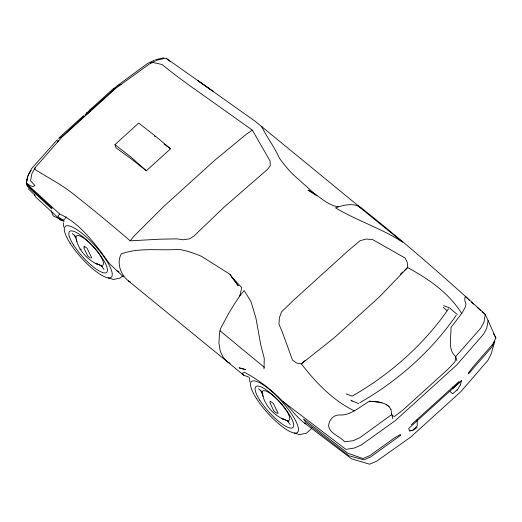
<?xml version="1.0" encoding="UTF-8"?>
<svg xmlns="http://www.w3.org/2000/svg" width="522" height="522" viewBox="0 0 522 522"><rect width="100%" height="100%" fill="white"/><g stroke="black" fill="none" stroke-linecap="round" stroke-linejoin="round"><path stroke-width="0.78" d="M417.274 419.31L417.195 426.011L412.308 430.474M452.887 387.05L452.868 388.427L417.261 420.686M391.676 413.783L392.812 418.683M35.118 167.732L34.902 169.428C47.593 177.395 61.172 184.299 73.008 193.74A1355.034 607.471 59.1 0 1 130.18 240.812L160.104 239.187L177.03 238.854L183.078 239.787L189.721 238.815L193.995 235.977L224.343 206.927L267.564 169.324L270.252 165.859L270.07 160.985L252.348 130.141A1355.034 88.068 37.8 0 0 191.163 86.698L173.448 73.615L162.114 64.532L152.985 62.444L150.512 63.195L116.047 88.101L61.792 137.247L35.118 167.732L31.927 173.65L30.524 180.788L34.896 185.467L33.212 186.576L30.002 185.597L26.322 182.954L27.796 176.097L31.039 170.394L30.309 171.699M482.308 311.895L485.206 314.492L483.985 322.198L480.749 328.194L455.693 356.578L455.132 361.589L447.622 369.537L402.684 410.246L394.625 416.399L392.962 415.969L391.604 414.644L359.919 437.664L353.133 440.744L344.67 441.808C340.011 436.177 329.31 433.665 328.56 425.404C329.304 419.871 333.206 415.225 338.843 414.931C350.588 416.119 359.899 406.429 369.576 401.216C376.897 401.809 387.115 401.907 390.952 409.496M485.206 314.492L488.116 320.567L486.791 328.051L483.6 334.145L456.743 364.956L395.324 420.595L361.159 445.077L354.347 448.039L345.929 449.377L282.552 401.222C271.486 389.569 258.494 379.866 244.387 372.238L242.254 373.328L243.728 375.22L248.961 377.191M26.537 182.876L26.824 181.467M27.111 180.057L27.398 178.641M263.995 368.865L264.276 358.477L260.83 345.192L255.904 317.983L251.01 301.599L244.192 290.584L239.715 296.059L234.078 304.574L228.995 312.867L220.486 328.651L219.384 333.904L218.946 343.267L220.277 351.254L223.351 357.668L228.081 362.346L243.728 375.22M460.469 384.786L461.422 380.655L452.868 388.394L461.422 380.688M239.715 296.059L241.79 287.674L231.324 276.523L230.026 274.337L201.675 256.446A150.512 113.144 79.4 0 0 178.759 249.333C159.836 250.952 140.007 247.167 121.815 253.718L121.332 253.796C116.23 262.84 120.712 274.82 128.432 280.934L228.081 362.346M88.831 111.538L89.36 110.377L113.581 88.427M488.116 320.567L495.9 338.06L492.722 344.233L473.395 366.411L468.606 372.669L468.482 373.804L491.744 347.234L494.856 341.251L491.045 354.164L487.842 360.421L460.959 391.552L410.749 437.038L376.46 461.324L369.596 464.188L351.554 458.812L304.58 423.12C296.052 416.974 290.676 407.793 282.552 401.222M28.475 174.27L31.79 168.378L57.146 139.935L57.883 140.072L58.223 140.894L57.596 141.938M28.469 174.961L27.738 176.266L26.185 183.313L59.73 214.046C77.269 222.02 89.869 237.497 101.366 252.426L109.463 263.656L123.531 276.934M456.9 360.617L455.693 356.578C447.361 349.629 451.439 336.86 450.956 327.49L461.702 313.487L465.109 307.595L465.983 304.052L464.841 300.776L464.913 297.338L465.983 296.809L469.33 300.287M64.565 219.312L66.079 216.76M312.032 427.511L311.282 428.79L306.407 433.201L299.674 434.63L294.349 433.045M457.142 390.267L460.469 384.76M448.535 308.835C423.655 344.814 390.006 374.463 352.128 396.172L346.203 393.921M456.176 315.392C431.296 351.378 397.647 381.027 359.769 402.736M130.18 240.812L134.513 235.585L163.673 206.529L214.496 160.482L246.573 134.063L252.348 130.141M87.076 112.791L85.014 114.918L88.72 112.641L90.169 111.023L90.417 110.031L86.241 113.202M59.625 214.137L57.909 216.141L60.089 218.464L64.33 220.147M58.895 137.971L83.115 116.028L84.12 115.734L83.82 116.478L61.309 137.188L58.758 138.343M114.964 144.607L138.721 123.081L154.46 135.361L170.57 148.803L146.33 170.766L131.368 158.988L116.034 147.83L114.964 144.607L130.702 156.887L146.33 170.766M122.331 276.086L120.164 278.043L113.431 279.472L108.106 277.887M304.952 360.572L301.331 363.854L296.398 362.953L292.522 360.154L282.559 332.697L278.976 324.182L279.342 317.859L281.586 311.83L293.364 300.385L347.913 250.965L360.193 240.616L366.327 239.056L372.454 239.494L405.189 258.083L407.291 262.494L407.604 267.577L379.226 297.057L334.302 337.747L301.331 363.854C315.875 382.561 332.69 400.302 354.255 410.834M400.361 274.141L402.775 271.949M404.589 270.311L407.604 267.577C428.523 278.885 448.92 292.959 461.702 313.487M411.277 424.738L458.877 381.621M417.261 420.654L408.706 428.445L409.581 430.891L412.85 430.389L417.176 427.427M457.69 389.327L452.802 393.784L450.173 391.591M89.36 110.377L92.498 108.622L115.988 87.559L115.662 87.291L113.809 88.264M121.274 84.244L115.78 86.815L147.635 63.423L154.388 60.2M150.512 63.195L157.376 60.004L165.846 58.196L170.231 61.459M485.049 314.153C444.392 277.104 402.951 240.831 359.775 206.719C352.2 202.875 343.104 205.113 335.522 207.847C357.081 220.78 381.419 228.323 402.56 242.091L357.935 205.89M155.647 59.652L163.928 57.811M409.581 430.859L412.308 430.441M79.853 249.183L81.282 249.314M369.576 401.216L379.031 402.11L381.993 402.88M338.236 206.803C326.531 205.237 318.603 194.778 308.045 190.119L316.763 195.757L292.607 174.067A150.512 53.753 26.1 0 1 279.42 158.14C274.52 147.073 266.97 137.449 261.718 126.618L262.514 127.629M76.212 239.141C78.489 249.986 87.115 259.532 97.027 264.06M262.455 394.299C264.732 405.144 273.352 414.69 283.27 419.218M95.121 263.421L98.71 264.628M281.358 418.579L284.947 419.786M443.648 305.644L449.572 307.895L457.213 314.453M34.524 194.549L35.418 196.82L60.526 219.964L64.056 221.367M351.952 400.766L358.731 403.676M228.714 362.627L230.176 363.286M63.286 220.799L53.153 215.867L51.215 210.718M116.967 270.885L118.944 271.903M128.432 280.934L130.526 282.069M304.58 423.12L305.794 423.799M99.239 264.798L102.456 266.69M285.475 419.956L288.699 421.848M263.075 394.038L261.933 393.314L260.961 390.808M90.489 257.985L87.833 256.178L83.735 247.709M386.456 404.733L389.177 406.612M213.191 91.383L198.008 80.708L255.219 121.313L361.668 208.591M166.12 58.249L210.02 89.171M164.136 144.079L170.57 148.803M443.126 307.327L446.891 310.42M350.81 400.113L352.069 401.144M220.03 330.817L264.328 367.325M471.353 302.127L473.598 304.124M477.082 307.236L480.566 310.342M26.739 184.775L52.102 208.134L51.75 208.833L27.261 186.165L26.681 183.535M258.52 388.688L262.246 392.159M72.277 233.53L76.003 237.001M28.266 188.814L34.987 195.319M231.324 276.523L238.286 285.841L230.026 274.337M287.335 420.582L290.239 424.621M101.092 265.424L103.995 269.463M493.571 333.793L495.9 338.06M91.898 258.155L87.076 248.191L83.951 246.064L84.642 247.487M74.476 235.017L75.69 238.156M154.46 135.361L154.904 136.764M60.089 218.464L60.526 219.964M390.945 409.463L391.689 413.822M249.516 377.804L249.934 382.091M63.273 222.646L63.691 226.933M263.218 396.433A19.647 5.227 47.8 0 1 270.07 393.334A19.647 5.227 47.8 0 1 288.033 413.47A19.647 5.227 47.8 0 1 283.211 418.84M76.982 241.275A19.647 5.227 47.8 0 1 84.049 238.332A19.647 5.227 47.8 0 1 102.012 258.755A19.647 5.227 47.8 0 1 96.348 263.29M270.194 401.222L269.972 402.873L274.07 411.336L276.725 413.143L278.141 413.313L273.319 403.349L270.194 401.222M400.452 435.433L370.737 456.854L363.964 459.83L349.003 455.791L305.794 422.383L303.471 418.957L347.75 453.155L362.894 458.557L369.733 455.66L394.41 437.971L400.426 434.434L400.452 435.433M245.503 369.563L239.102 367.853L245.503 369.563M259.767 400.146A27.601 7.347 47.8 0 0 292.62 427.746A27.601 7.347 47.8 0 0 270.748 393.34A27.601 7.347 47.8 0 0 259.767 400.146M256.341 398.364A34.289 9.128 47.8 0 0 297.155 432.653A34.289 9.128 47.8 0 0 269.978 389.908A34.289 9.128 47.8 0 0 256.341 398.364M73.524 244.988A27.601 7.347 47.8 0 0 106.384 272.588A27.601 7.347 47.8 0 0 84.505 238.182A27.601 7.347 47.8 0 0 73.524 244.988M70.098 243.206A34.289 9.128 47.8 0 0 110.918 277.495A34.289 9.128 47.8 0 0 83.735 234.75A34.289 9.128 47.8 0 0 70.098 243.206"/></g></svg>
